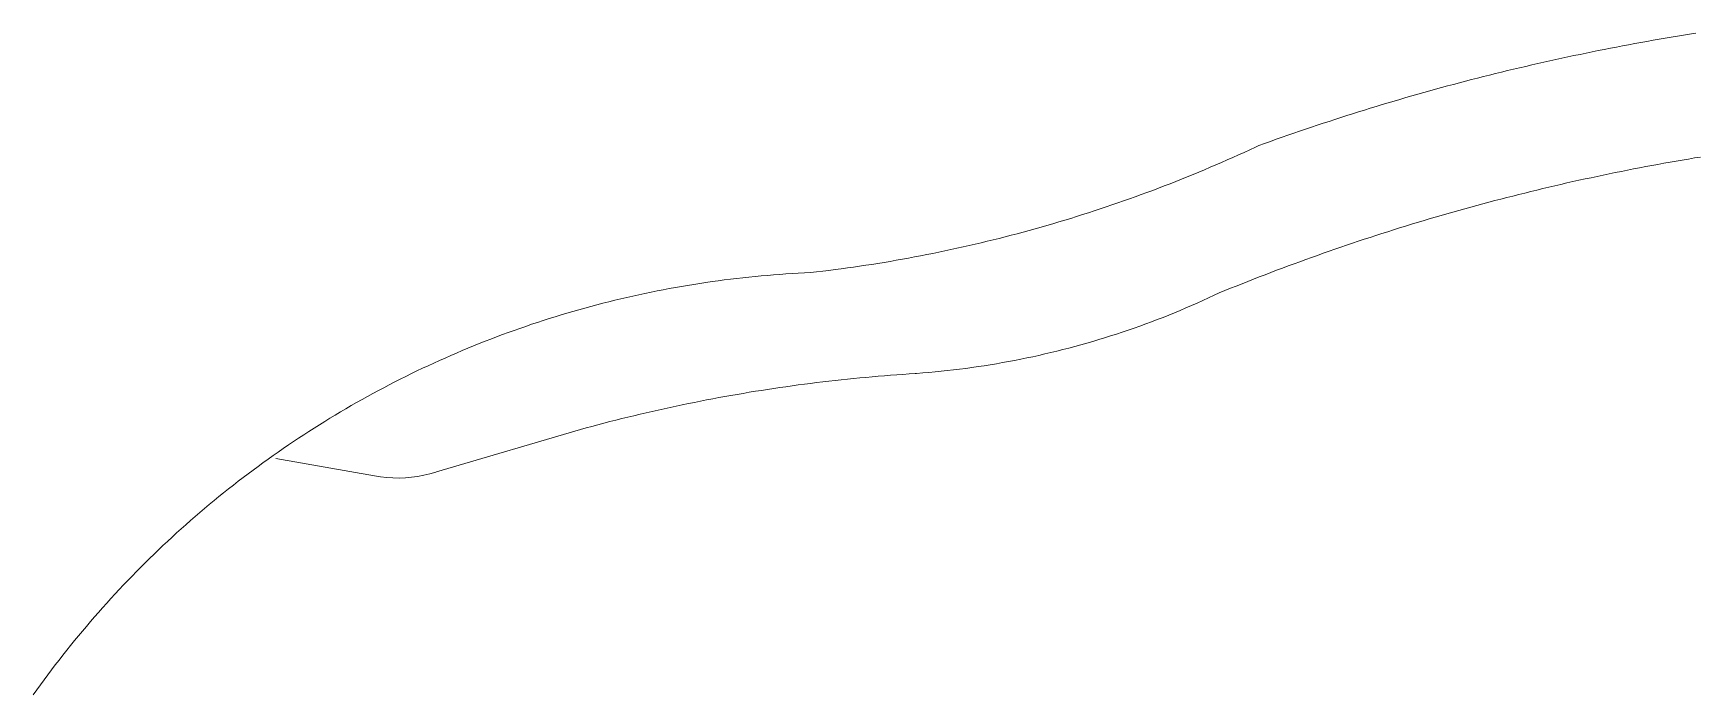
# Model space of a CAD drawing. Header units: millimetres. Extents: x 949 to 2135, y 1001 to 2286.
# Drawn here: x 949.2 to 1002.9, y 1909.1 to 1930.5 of the extents above; entities that cross this region are included whole.
import ezdxf

# ---------------------------------------------------------------- set-up
doc = ezdxf.new("R2010")
doc.units = ezdxf.units.MM
doc.layers.add('Nivel 15', color=7, linetype='Continuous', lineweight=0)
doc.layers.add('Nivel 17', color=7, linetype='Continuous', lineweight=0)

msp = doc.modelspace()

# ---------------------------------------------------------------- linework, layer by layer
at = {"layer": 'Nivel 15', "color": 7, "linetype": 'Continuous', "lineweight": 0, "flags": 128}
msp.add_lwpolyline([(949.238, 1909.141), (949.354, 1909.304), (949.471, 1909.466), (949.59, 1909.627), (949.709, 1909.788), (949.829, 1909.948), (949.95, 1910.107), (950.072, 1910.265), (950.195, 1910.423), (950.319, 1910.58), (950.444, 1910.736), (950.57, 1910.891), (950.697, 1911.046), (950.825, 1911.199), (950.954, 1911.352), (951.084, 1911.505), (951.215, 1911.656), (951.346, 1911.806), (951.479, 1911.956), (951.612, 1912.105), (951.747, 1912.253), (951.882, 1912.4), (952.018, 1912.547), (952.156, 1912.692), (952.294, 1912.837), (952.433, 1912.981), (952.572, 1913.124), (952.713, 1913.266), (952.855, 1913.408), (952.997, 1913.548), (953.14, 1913.687), (953.284, 1913.826), (953.429, 1913.964), (953.575, 1914.101), (953.722, 1914.237), (953.869, 1914.372), (954.018, 1914.506), (954.167, 1914.639), (954.317, 1914.771), (954.468, 1914.903), (954.619, 1915.033), (954.772, 1915.163), (954.925, 1915.291), (955.079, 1915.419), (955.234, 1915.546), (955.389, 1915.671), (955.546, 1915.796), (955.703, 1915.92), (955.861, 1916.043), (956.019, 1916.164), (956.179, 1916.285), (956.339, 1916.405), (956.5, 1916.524), (956.661, 1916.642), (956.823, 1916.759), (956.986, 1916.875), (957.15, 1916.989), (957.315, 1917.103), (957.48, 1917.216), (957.646, 1917.328), (957.812, 1917.439), (957.979, 1917.548), (958.147, 1917.657), (958.316, 1917.765), (958.485, 1917.872), (958.655, 1917.977), (958.825, 1918.082), (958.996, 1918.185), (959.168, 1918.288), (959.341, 1918.389), (959.514, 1918.489), (959.687, 1918.589), (959.861, 1918.687), (960.036, 1918.784), (960.212, 1918.88), (960.388, 1918.975), (960.564, 1919.069), (960.742, 1919.162), (960.919, 1919.253), (961.098, 1919.344), (961.276, 1919.433), (961.456, 1919.522), (961.636, 1919.609), (961.816, 1919.695), (961.997, 1919.78), (962.179, 1919.864), (962.361, 1919.947), (962.544, 1920.028), (962.727, 1920.109), (962.91, 1920.188), (963.094, 1920.267), (963.279, 1920.344), (963.464, 1920.42), (963.649, 1920.495), (963.835, 1920.568), (964.021, 1920.641), (964.208, 1920.712), (964.396, 1920.783), (964.583, 1920.852), (964.771, 1920.92), (964.96, 1920.986), (965.149, 1921.052), (965.338, 1921.117), (965.528, 1921.18), (965.718, 1921.242), (965.908, 1921.303), (966.099, 1921.363), (966.291, 1921.421), (966.482, 1921.479), (966.674, 1921.535), (966.866, 1921.59), (967.059, 1921.644), (967.252, 1921.697), (967.445, 1921.748), (967.639, 1921.798), (967.833, 1921.847), (968.027, 1921.895), (968.221, 1921.942), (968.416, 1921.987), (968.611, 1922.032), (968.806, 1922.075), (969.002, 1922.117), (969.198, 1922.157), (969.394, 1922.197), (969.59, 1922.235), (969.787, 1922.272), (969.983, 1922.308), (970.18, 1922.343), (970.378, 1922.376), (970.575, 1922.408), (970.773, 1922.439), (970.97, 1922.469), (971.168, 1922.498), (971.366, 1922.525), (971.565, 1922.551), (971.763, 1922.576), (971.962, 1922.599), (972.16, 1922.622), (972.359, 1922.643), (972.558, 1922.663), (972.757, 1922.682), (972.957, 1922.699), (973.156, 1922.716), (973.355, 1922.731), (973.555, 1922.744), (973.755, 1922.757), (973.954, 1922.768), (974.154, 1922.779), (974.35, 1922.787), (974.548, 1922.81), (974.747, 1922.834), (974.945, 1922.859), (975.144, 1922.884), (975.342, 1922.911), (975.54, 1922.938), (975.738, 1922.966), (975.936, 1922.995), (976.134, 1923.025), (976.331, 1923.055), (976.529, 1923.087), (976.726, 1923.119), (976.923, 1923.152), (977.121, 1923.187), (977.317, 1923.221), (977.514, 1923.257), (977.711, 1923.294), (977.907, 1923.331), (978.104, 1923.37), (978.3, 1923.409), (978.496, 1923.449), (978.691, 1923.49), (978.887, 1923.532), (979.082, 1923.574), (979.278, 1923.618), (979.473, 1923.662), (979.668, 1923.707), (979.862, 1923.753), (980.057, 1923.8), (980.251, 1923.847), (980.445, 1923.896), (980.639, 1923.945), (980.832, 1923.995), (981.026, 1924.046), (981.219, 1924.098), (981.412, 1924.151), (981.605, 1924.204), (981.797, 1924.259), (981.989, 1924.314), (982.181, 1924.37), (982.373, 1924.427), (982.565, 1924.484), (982.756, 1924.543), (982.947, 1924.602), (983.138, 1924.662), (983.328, 1924.723), (983.518, 1924.785), (983.708, 1924.848), (983.898, 1924.911), (984.087, 1924.976), (984.276, 1925.041), (984.465, 1925.107), (984.654, 1925.173), (984.842, 1925.241), (985.03, 1925.309), (985.218, 1925.378), (985.405, 1925.448), (985.592, 1925.519), (985.779, 1925.591), (985.965, 1925.663), (986.151, 1925.736), (986.337, 1925.81), (986.523, 1925.885), (986.708, 1925.961), (986.893, 1926.037), (987.077, 1926.114), (987.261, 1926.193), (987.445, 1926.271), (987.628, 1926.351), (987.812, 1926.431), (987.994, 1926.513), (988.177, 1926.595), (988.359, 1926.677), (988.541, 1926.761), (988.722, 1926.845), (988.832, 1926.897), (989.02, 1926.965), (989.208, 1927.032), (989.397, 1927.099), (989.585, 1927.166), (989.774, 1927.232), (989.963, 1927.297), (990.152, 1927.362), (990.342, 1927.426), (990.531, 1927.49), (990.721, 1927.554), (990.911, 1927.617), (991.101, 1927.679), (991.291, 1927.741), (991.481, 1927.803), (991.672, 1927.864), (991.862, 1927.924), (992.053, 1927.984), (992.244, 1928.043), (992.435, 1928.102), (992.626, 1928.161), (992.818, 1928.219), (993.009, 1928.276), (993.201, 1928.333), (993.393, 1928.389), (993.585, 1928.445), (993.777, 1928.501), (993.97, 1928.556), (994.162, 1928.61), (994.355, 1928.664), (994.547, 1928.717), (994.74, 1928.77), (994.933, 1928.823), (995.126, 1928.874), (995.32, 1928.926), (995.513, 1928.977), (995.707, 1929.027), (995.9, 1929.077), (996.094, 1929.126), (996.288, 1929.175), (996.482, 1929.223), (996.676, 1929.271), (996.871, 1929.318), (997.065, 1929.365), (997.26, 1929.411), (997.455, 1929.457), (997.649, 1929.502), (997.844, 1929.547), (998.039, 1929.591), (998.235, 1929.635), (998.43, 1929.678), (998.625, 1929.72), (998.821, 1929.763), (999.016, 1929.804), (999.212, 1929.845), (999.408, 1929.886), (999.604, 1929.926), (999.8, 1929.965), (999.996, 1930.005), (1000.192, 1930.043), (1000.389, 1930.081), (1000.585, 1930.119), (1000.782, 1930.156), (1000.978, 1930.192), (1001.175, 1930.228), (1001.372, 1930.263), (1001.569, 1930.298), (1001.766, 1930.333), (1001.963, 1930.366), (1002.16, 1930.4), (1002.358, 1930.433), (1002.555, 1930.465), (1002.752, 1930.497), (1002.95, 1930.528)], dxfattribs=at)
at = {"layer": 'Nivel 17', "color": 30, "linetype": 'Continuous', "lineweight": 0, "flags": 128}
msp.add_lwpolyline([(957.081, 1916.783), (960.264, 1916.214), (960.462, 1916.183), (960.661, 1916.162), (960.861, 1916.151), (961.061, 1916.149), (961.26, 1916.156), (961.46, 1916.173), (961.658, 1916.2), (961.855, 1916.236), (962.049, 1916.281), (962.242, 1916.336), (962.266, 1916.344), (967.097, 1917.766), (967.29, 1917.819), (967.484, 1917.87), (967.677, 1917.921), (967.871, 1917.971), (968.065, 1918.021), (968.259, 1918.069), (968.453, 1918.117), (968.647, 1918.164), (968.842, 1918.211), (969.036, 1918.256), (969.231, 1918.301), (969.426, 1918.345), (969.622, 1918.389), (969.817, 1918.432), (970.012, 1918.474), (970.208, 1918.515), (970.404, 1918.555), (970.6, 1918.595), (970.796, 1918.634), (970.993, 1918.672), (971.189, 1918.71), (971.386, 1918.747), (971.582, 1918.783), (971.779, 1918.818), (971.976, 1918.852), (972.173, 1918.886), (972.371, 1918.919), (972.568, 1918.951), (972.765, 1918.983), (972.963, 1919.014), (973.161, 1919.044), (973.359, 1919.073), (973.557, 1919.101), (973.755, 1919.129), (973.953, 1919.156), (974.151, 1919.182), (974.35, 1919.208), (974.548, 1919.233), (974.747, 1919.257), (974.945, 1919.28), (975.144, 1919.302), (975.343, 1919.324), (975.542, 1919.345), (975.741, 1919.365), (975.94, 1919.385), (976.139, 1919.403), (976.338, 1919.421), (976.537, 1919.438), (976.737, 1919.455), (976.936, 1919.471), (977.135, 1919.485), (977.335, 1919.5), (977.534, 1919.513), (977.734, 1919.526), (977.775, 1919.528), (977.974, 1919.544), (978.173, 1919.561), (978.372, 1919.579), (978.571, 1919.599), (978.77, 1919.62), (978.969, 1919.643), (979.167, 1919.667), (979.366, 1919.693), (979.564, 1919.72), (979.762, 1919.749), (979.96, 1919.779), (980.157, 1919.81), (980.354, 1919.843), (980.551, 1919.878), (980.748, 1919.914), (980.945, 1919.951), (981.141, 1919.99), (981.337, 1920.03), (981.532, 1920.071), (981.728, 1920.114), (981.923, 1920.159), (982.117, 1920.205), (982.312, 1920.252), (982.506, 1920.301), (982.699, 1920.351), (982.893, 1920.402), (983.085, 1920.455), (983.278, 1920.509), (983.47, 1920.565), (983.662, 1920.622), (983.853, 1920.681), (984.044, 1920.741), (984.234, 1920.802), (984.424, 1920.865), (984.613, 1920.929), (984.802, 1920.995), (984.991, 1921.062), (985.179, 1921.13), (985.366, 1921.2), (985.553, 1921.271), (985.74, 1921.343), (985.926, 1921.417), (986.111, 1921.492), (986.296, 1921.568), (986.48, 1921.646), (986.664, 1921.725), (986.847, 1921.806), (987.029, 1921.888), (987.211, 1921.971), (987.392, 1922.055), (987.55, 1922.13), (987.735, 1922.206), (987.92, 1922.281), (988.106, 1922.355), (988.291, 1922.43), (988.477, 1922.503), (988.663, 1922.576), (988.85, 1922.649), (989.036, 1922.721), (989.223, 1922.792), (989.41, 1922.863), (989.597, 1922.934), (989.785, 1923.004), (989.972, 1923.073), (990.16, 1923.142), (990.348, 1923.21), (990.536, 1923.278), (990.725, 1923.346), (990.913, 1923.412), (991.102, 1923.479), (991.291, 1923.544), (991.48, 1923.609), (991.669, 1923.674), (991.859, 1923.738), (992.048, 1923.802), (992.238, 1923.865), (992.428, 1923.927), (992.618, 1923.989), (992.808, 1924.051), (992.999, 1924.111), (993.19, 1924.172), (993.38, 1924.232), (993.572, 1924.291), (993.763, 1924.35), (993.954, 1924.408), (994.146, 1924.465), (994.337, 1924.522), (994.529, 1924.579), (994.721, 1924.635), (994.913, 1924.691), (995.106, 1924.745), (995.298, 1924.8), (995.491, 1924.854), (995.683, 1924.907), (995.876, 1924.96), (996.069, 1925.012), (996.263, 1925.064), (996.456, 1925.115), (996.649, 1925.165), (996.843, 1925.215), (997.037, 1925.265), (997.231, 1925.314), (997.425, 1925.362), (997.619, 1925.41), (997.813, 1925.457), (998.008, 1925.504), (998.202, 1925.55), (998.397, 1925.596), (998.592, 1925.641), (998.787, 1925.686), (998.982, 1925.73), (999.177, 1925.773), (999.373, 1925.816), (999.568, 1925.858), (999.764, 1925.9), (999.959, 1925.941), (1000.155, 1925.982), (1000.351, 1926.022), (1000.547, 1926.062), (1000.743, 1926.101), (1000.94, 1926.139), (1001.136, 1926.177), (1001.332, 1926.215), (1001.529, 1926.252), (1001.726, 1926.288), (1001.922, 1926.324), (1002.119, 1926.359), (1002.316, 1926.393), (1002.513, 1926.427), (1002.711, 1926.461), (1002.908, 1926.494), (1003.105, 1926.526)], dxfattribs=at)

doc.saveas('drawing.dxf')
